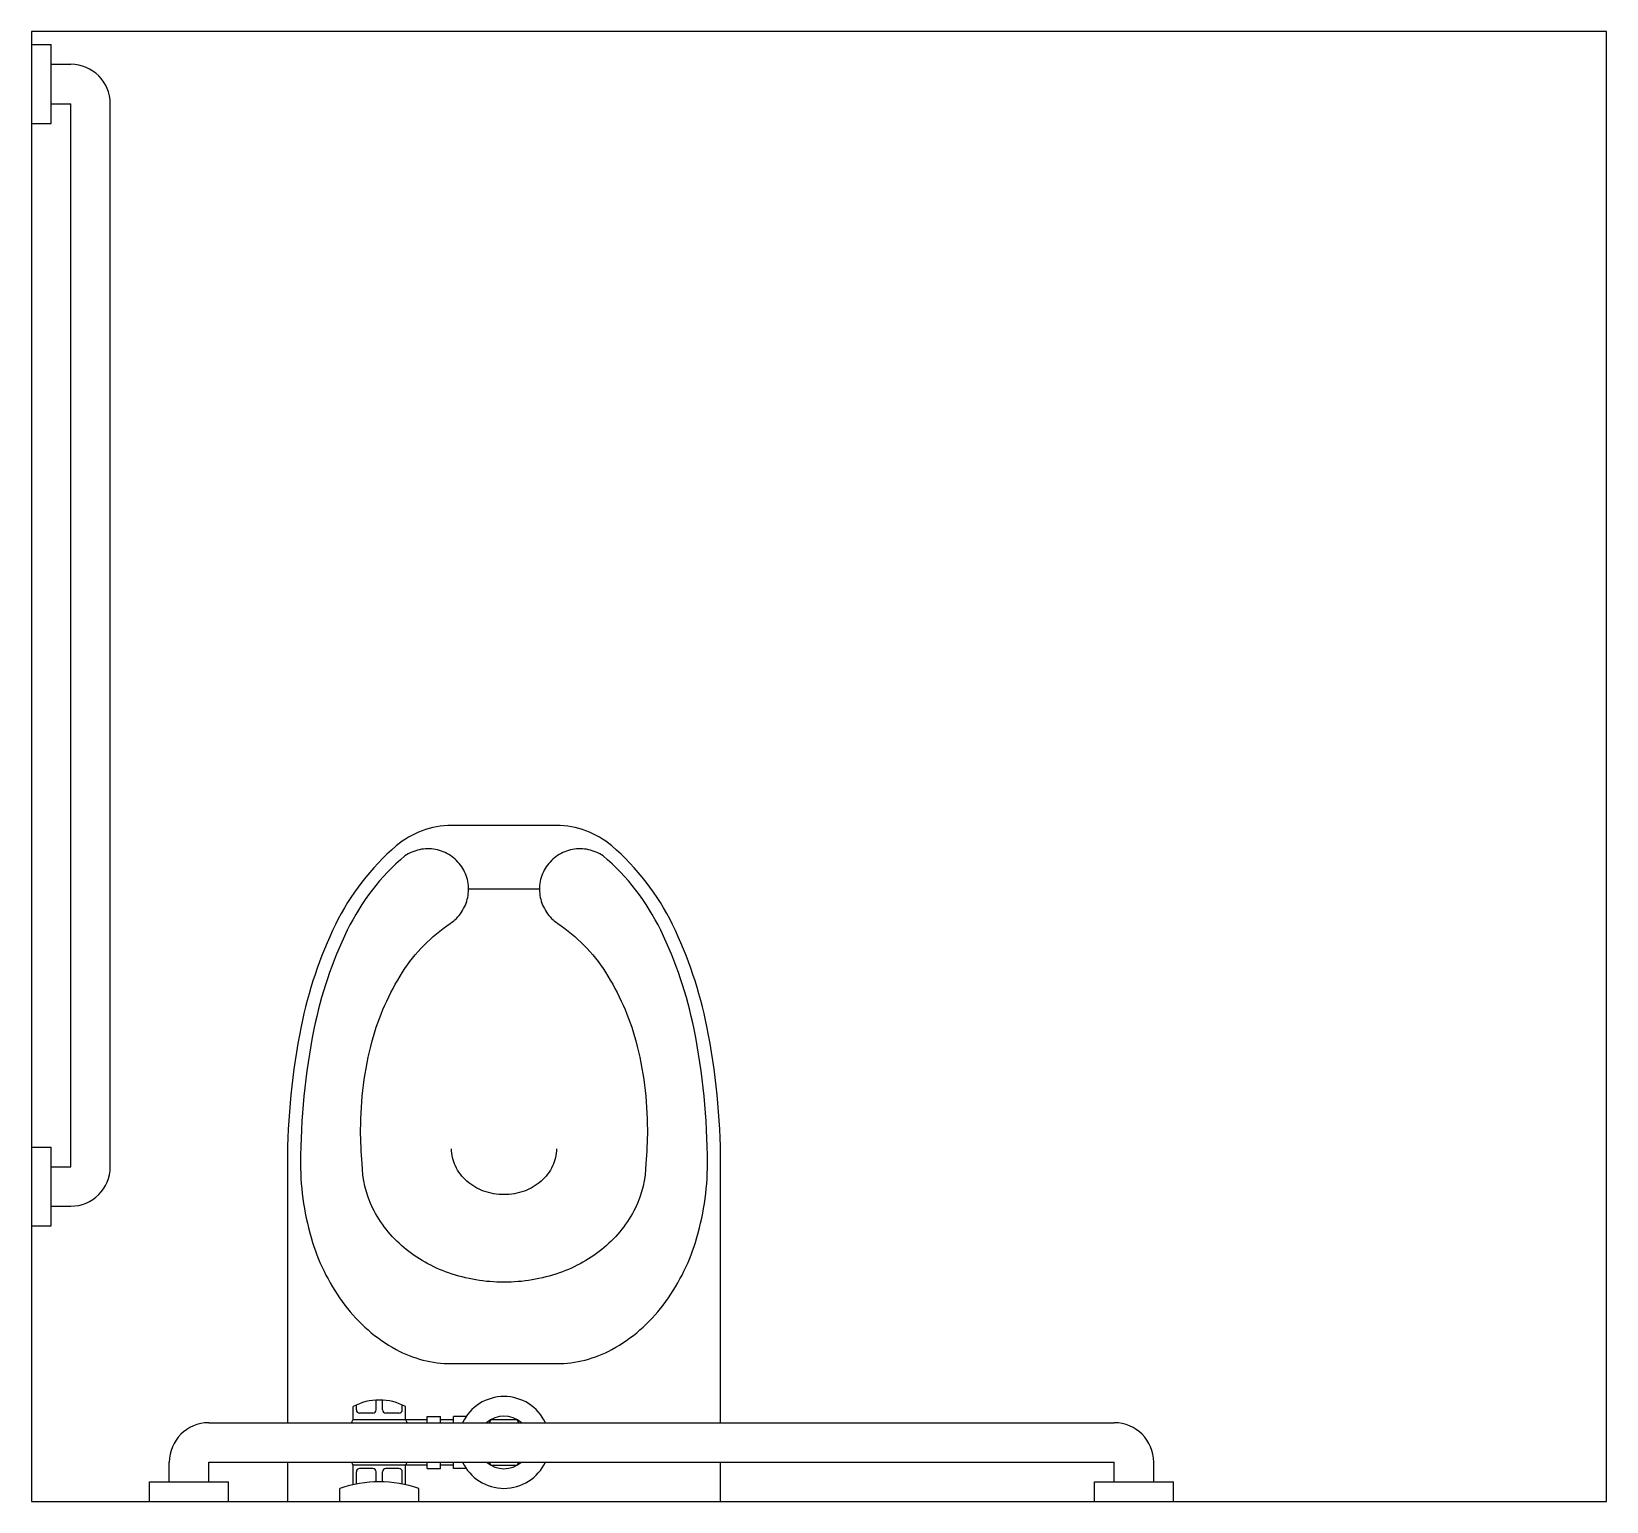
# Model space of a CAD drawing. Extents: x 0 to 60, y 0 to 56.
import ezdxf

# ---------------------------------------------------------------- set-up
doc = ezdxf.new("R2010")
doc.units = 0
doc.header["$LTSCALE"] = 48
doc.layers.get('0').update_dxf_attribs({"linetype": 'CONTINUOUS'})
doc.layers.get('DEFPOINTS').update_dxf_attribs({"linetype": 'CONTINUOUS'})

msp = doc.modelspace()

# ---------------------------------------------------------------- linework, layer by layer
for p, q in [((0, 55.5), (0.75, 55.5)), ((0.75, 52.5), (0.75, 55.5)), ((0.75, 54.75), (1.5, 54.75)), ((0.75, 53.25), (1.5, 53.25)), ((1.5, 12.75), (1.5, 53.25)), ((3, 12.75), (3, 53.25)), ((0, 52.5), (0.75, 52.5)), ((19.351, 23.322), (16.649, 23.322)), ((0, 13.5), (0.75, 13.5)), ((0.75, 10.5), (0.75, 13.5)), ((0.75, 12.75), (1.5, 12.75)), ((0.75, 11.25), (1.5, 11.25)), ((0, 10.5), (0.75, 10.5)), ((12.25, 3.116), (12.25, 3.616)), ((12.375, 3.491), (12.375, 3.678)), ((13.125, 3.491), (13.125, 3.862)), ((13.375, 3.491), (13.375, 3.862)), ((14.125, 3.491), (14.125, 3.678)), ((14.25, 3.116), (14.25, 3.616)), ((6.75, 3), (41.25, 3)), ((15.079, 3.116), (12.25, 3.116)), ((13, 3.366), (12.5, 3.366)), ((14, 3.366), (13.5, 3.366)), ((15.079, 3), (15.079, 3.241)), ((15.079, 3.241), (15.579, 3.241)), ((15.579, 3), (15.579, 3.241)), ((16.079, 3.116), (15.579, 3.116)), ((16.079, 3), (16.079, 3.241)), ((16.558, 3.241), (16.079, 3.241)), ((5.25, 0.75), (5.25, 1.5)), ((6.75, 1.5), (41.25, 1.5)), ((6.75, 0.75), (6.75, 1.5)), ((12.25, 0.641), (12.25, 1.384)), ((15.079, 1.384), (12.25, 1.384)), ((13, 1.259), (12.5, 1.259)), ((14, 1.259), (13.5, 1.259)), ((14.25, 0.641), (14.25, 1.384)), ((15.079, 1.259), (15.079, 1.5)), ((15.079, 1.259), (15.579, 1.259)), ((15.579, 1.259), (15.579, 1.5)), ((16.079, 1.384), (15.579, 1.384)), ((16.079, 1.259), (16.079, 1.5)), ((16.558, 1.259), (16.079, 1.259)), ((41.25, 0.75), (41.25, 1.5)), ((42.75, 0.75), (42.75, 1.5)), ((4.5, 0.75), (7.5, 0.75)), ((4.5, 0), (4.5, 0.75)), ((7.5, 0), (7.5, 0.75)), ((12.375, 0.666), (12.375, 1.134)), ((13.125, 0.748), (13.125, 1.134)), ((13.375, 0.748), (13.375, 1.134)), ((14.125, 0.666), (14.125, 1.134)), ((40.5, 0), (40.5, 0.75)), ((40.5, 0.75), (43.5, 0.75)), ((43.5, 0), (43.5, 0.75)), ((11.75, 0), (11.75, 0.5)), ((11.75, 0), (14.75, 0)), ((14.75, 0), (14.75, 0.5))]:
    msp.add_line(p, q)
for points in [[(26.25, 12.875, 0.049648), (25.731, 18.089, 0.06346), (24.419, 21.979, 0.103485), (22.103, 24.975, 0.178458), (20, 25.75), (16, 25.75, 0.178458), (13.897, 24.975, 0.103485), (11.581, 21.979, 0.06346), (10.269, 18.089, 0.049648), (9.75, 12.875), (9.75, 3)], [(20, 13.439, -0.111064), (19.852, 12.782, -0.102841), (19.414, 12.203, -0.093011), (18.777, 11.827, -0.087082), (18, 11.691, -0.087082), (17.223, 11.827, -0.093011), (16.586, 12.203, -0.102841), (16.148, 12.782, -0.111064), (16, 13.439, -0.111064)], [(26.25, 3), (26.25, 12.875, 0.049648)], [(9.75, 1.5), (9.75, 0), (26.25, 0), (26.25, 1.5, 0.049648)]]:
    msp.add_lwpolyline(points, format="xyb")
msp.add_lwpolyline([(14.221, 24.594, 0.103485), (12.03, 21.761, 0.06346), (10.759, 17.99, 0.049648), (10.25, 12.875, 0.075858), (10.708, 9.871, 0.086069), (11.934, 7.485, 0.105985), (13.888, 5.794, 0.126201), (16, 5.253), (20, 5.253, 0.126201), (22.112, 5.794, 0.105985), (24.066, 7.485, 0.086069), (25.292, 9.871, 0.075858), (25.75, 12.875, 0.049648), (25.241, 17.99, 0.06346), (23.97, 21.761, 0.103485), (21.779, 24.594, 0.097511), (21.214, 24.831, 0.09808), (20.605, 24.836, 0.098895), (20.041, 24.607, 0.099479), (19.612, 24.181, 0.099479), (19.38, 23.623, 0.098895), (19.382, 23.015, 0.09808), (19.616, 22.453, 0.097511), (20.049, 22.019, -0.102445), (21.862, 20.168, -0.077884), (23.019, 17.547, -0.065096), (23.462, 14.154, -0.024284), (23.4, 12.875, -0.115331), (23.005, 11.186, -0.103946), (21.818, 9.677, -0.091071), (20.108, 8.708, -0.083675), (18, 8.352, -0.083675), (15.892, 8.708, -0.091071), (14.182, 9.677, -0.103946), (12.995, 11.186, -0.115331), (12.6, 12.875, -0.024284), (12.538, 14.154, -0.065096), (12.981, 17.547, -0.077884), (14.138, 20.168, -0.102445), (15.951, 22.019, 0.097511), (16.384, 22.453, 0.09808), (16.618, 23.015, 0.098895), (16.62, 23.623, 0.099479), (16.388, 24.181, 0.099479), (15.959, 24.607, 0.098895), (15.395, 24.836, 0.09808), (14.786, 24.831, 0.097511)], format="xyb", close=True)
for points in [[(18.567, 3), (18.5, 3.116), (17.5, 3.116), (17.433, 3)], [(17.433, 1.5), (17.5, 1.384), (18.5, 1.384), (18.567, 1.5)]]:
    msp.add_lwpolyline(points)
for centre, radius, start, end in [((1.5, 53.25), 1.5, 0, 90), ((1.5, 12.75), 1.5, 270, 0), ((13.25, 1.741), 2.125, 61.92751, 118.07249), ((18, 2.25), 1.75, 25.37693, 154.62307), ((13.625, 2.25), 1.625, 147.79517, 152.51307), ((12.5, 3.491), 0.125, 180, 270), ((13, 3.491), 0.125, 270, 0), ((13.5, 3.491), 0.125, 180, 270), ((14, 3.491), 0.125, 270, 0), ((12.875, 2.25), 1.625, 27.48643, 32.20423), ((18, 2.25), 1, 48.59038, 131.40962), ((41.25, 1.5), 1.5, 0, 90), ((6.75, 1.5), 1.5, 90, 180), ((13.625, 2.25), 1.625, 207.48693, 212.20483), ((12.5, 1.134), 0.125, 90, 180), ((13, 1.134), 0.125, 0, 90), ((13.5, 1.134), 0.125, 90, 180), ((14, 1.134), 0.125, 0, 90), ((12.875, 2.25), 1.625, 327.79577, 332.51357), ((18, 2.25), 1.75, 205.37693, 334.62307), ((18, 2.25), 1, 228.59038, 311.40962), ((13.25, -3.875), 4.625, 71.07536, 108.92464)]:
    msp.add_arc(centre, radius, start, end)
at = {"layer": 'DEFPOINTS'}
msp.add_lwpolyline([(0, 0), (60, 0), (60, 56), (0, 56)], close=True, dxfattribs=at)

doc.saveas('drawing.dxf')
